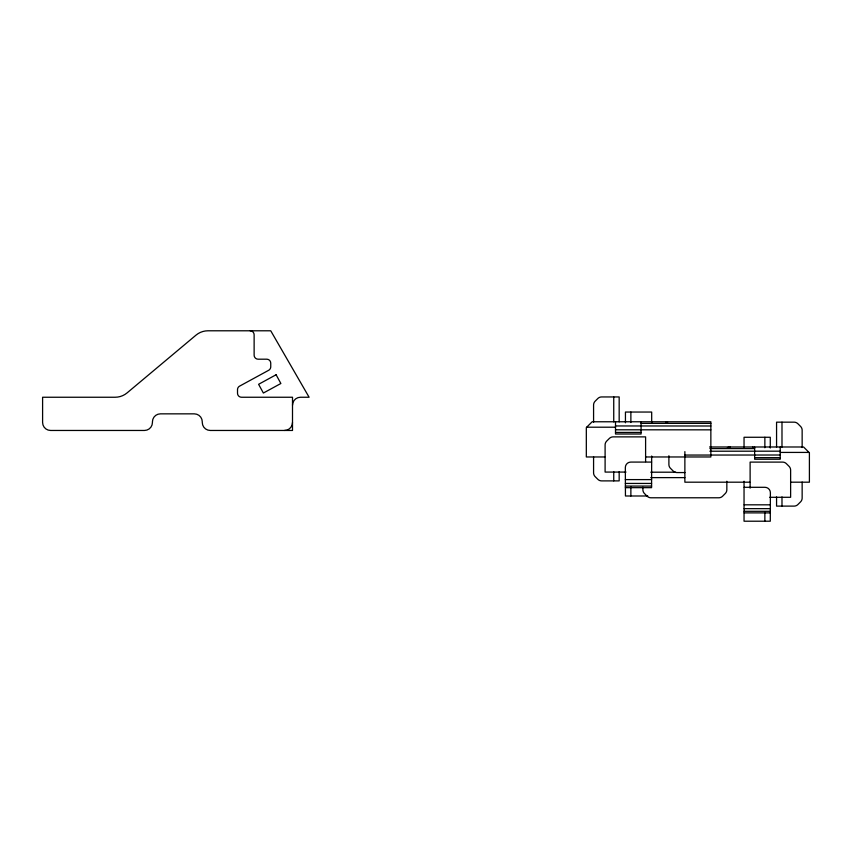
<?xml version="1.0" encoding="UTF-8"?>
<svg xmlns="http://www.w3.org/2000/svg" width="852" height="852" viewBox="0 0 852 852"><rect width="100%" height="100%" fill="white"/><g stroke="black" fill="none" stroke-linecap="round" stroke-linejoin="round"><path stroke-width="1.28" d="M727.384 447.715L730.1 446.991A5.431 5.431 0 0 0 727.608 447.598M641.087 423.369L710.856 423.369M615.506 425.957L710.856 426M586.719 427.203L615.506 427.203M615.506 429.791L710.856 429.845M615.506 432.433L641.087 432.433M709.546 446.98L803.585 446.991L809.4 452.817L809.4 482.189L790.848 482.189M709.876 448.589L754.638 448.589M709.876 451.219L780.219 451.177M780.219 452.423L809.017 452.423M684.87 455.064L780.219 455.011M604.877 456.97L586.325 456.97L586.325 427.587L592.14 421.772L710.856 421.772L710.856 456.97L645.944 456.97M754.638 457.652L780.219 457.652M651.578 462.082L630.768 462.082A5.431 5.431 0 0 0 625.336 467.514L625.443 495.992L647.786 495.992M626.007 472.072L605.101 472.072L605.101 444.946A5.431 5.431 0 0 1 606.688 441.102L609.329 438.471A5.431 5.431 0 0 1 613.163 436.874L645.603 436.874L645.603 461.646M650.768 472.2L675.689 472.2M684.933 472.562L676.957 472.562A5.431 5.431 0 0 1 673.112 470.964L670.481 468.334A5.431 5.431 0 0 1 668.895 464.489L668.895 455.735M650.768 477.621L684.87 477.621M625.336 479.601L651.578 479.601M749.781 482.189L684.87 482.189L684.87 451.613M625.336 483.435L651.578 483.435M625.336 486.077L651.578 486.077M744.147 487.301L764.968 487.301A5.431 5.431 0 0 1 770.389 492.733L770.283 521.211L744.041 521.211L744.041 481.231M625.336 487.663L651.578 487.663L651.684 456.012M769.718 497.291L790.624 497.291L790.624 470.166A5.431 5.431 0 0 0 789.037 466.321L786.407 463.69A5.431 5.431 0 0 0 782.562 462.103L750.122 462.103L750.122 488.164M744.147 504.821L770.389 504.821M744.147 508.655L770.389 508.655M744.147 511.296L770.389 511.296M744.147 512.883L770.389 512.883M802.147 447.513L802.147 430.239A5.431 5.431 0 0 0 800.55 426.394L797.919 423.763A5.431 5.431 0 0 0 794.075 422.166L776.566 422.166L776.566 447.087M802.147 482.083L802.147 498.037A5.431 5.431 0 0 1 800.55 501.881L797.919 504.512A5.431 5.431 0 0 1 794.075 506.109L776.566 506.109L776.566 496.929M781.987 422.166L781.987 447.087M781.987 496.929L781.987 506.109M780.219 446.991L780.219 459.239L754.638 459.239L754.638 446.991M770.283 448.003L770.283 437.268L744.041 437.268L744.041 448.003M764.862 437.268L764.862 447.769M764.862 512.031L764.862 521.211M752.827 446.98L752.827 447.864M726.841 481.252L726.841 489.708A5.431 5.431 0 0 1 725.244 493.553L722.613 496.194A5.431 5.431 0 0 1 718.768 497.781L650.971 497.781A5.431 5.431 0 0 1 647.126 496.194L644.495 493.553A5.431 5.431 0 0 1 642.898 489.708L642.898 487.206M651.684 422.773L651.684 412.048L625.443 412.048L625.443 422.773M641.087 421.772L641.087 434.019L615.506 434.019L615.506 421.772M630.874 412.048L630.874 422.549M630.874 486.812L630.874 495.992M619.17 421.868L619.17 396.947L601.65 396.947A5.431 5.431 0 0 0 597.806 398.534L595.175 401.175A5.431 5.431 0 0 0 593.578 405.019L593.578 422.294M619.17 471.71L619.17 480.89L601.65 480.89A5.431 5.431 0 0 1 597.806 479.293L595.175 476.662A5.431 5.431 0 0 1 593.578 472.817L593.578 456.864M613.738 396.947L613.738 421.868M613.738 471.71L613.738 480.89M292.502 405.211A7.977 7.977 0 0 1 300.468 397.245L309.106 397.245L270.744 330.789L207.963 330.789A18.606 18.606 0 0 0 196.013 335.134L127.086 392.9A18.606 18.606 0 0 1 115.126 397.245L42.6 397.245L42.6 422.496A7.977 7.977 0 0 0 50.577 430.462L144.467 430.462A7.977 7.977 0 0 0 152.433 422.496L152.433 421.825A7.977 7.977 0 0 1 160.41 413.848L194.299 413.848A7.977 7.977 0 0 1 202.275 421.825L202.275 422.496A7.977 7.977 0 0 0 210.252 430.462L292.502 430.462L292.502 397.245L241.51 397.245A3.983 3.983 0 0 1 237.516 393.251L237.516 389.641A3.983 3.983 0 0 1 239.593 386.137L268.668 370.29A3.983 3.983 0 0 0 270.744 366.786L270.744 363.176A3.983 3.983 0 0 0 266.761 359.193L258.124 359.193A3.983 3.983 0 0 1 254.13 355.199L254.13 334.772A3.983 3.983 0 0 0 250.19 330.789M292.502 422.496A7.977 7.977 0 0 1 284.525 430.462M276.101 374.752L258.603 384.295L263.375 393.038L280.872 383.496L276.101 374.752M665.689 421.772L665.625 421.772A5.431 5.431 0 0 1 667.627 422.155L665.689 421.772"/></g></svg>
